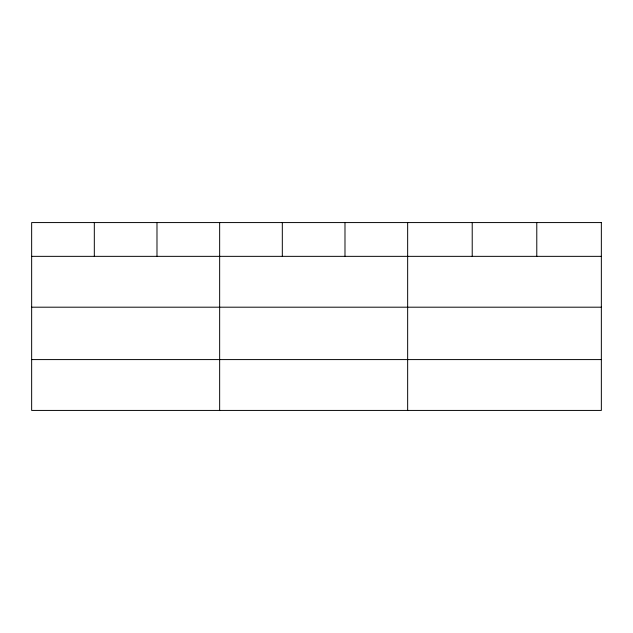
<?xml version="1.0" encoding="UTF-8"?>
<svg xmlns="http://www.w3.org/2000/svg" width="633" height="633" viewBox="0 0 633 633"><rect width="100%" height="100%" fill="white"/><g stroke="black" fill="none" stroke-linecap="round" stroke-linejoin="round"><path stroke-width="0.95" d="M31.65 256.349L601.35 256.349M31.65 307.195L601.35 307.195M31.65 359.584L601.35 359.584M536.784 222.571L536.784 256.349M472.218 222.571L472.218 256.349M407.652 222.571L407.652 410.429M344.985 222.571L344.985 256.349M282.318 222.571L282.318 256.349M219.651 222.571L219.651 410.429M156.984 222.571L156.984 256.349M94.317 222.571L94.317 256.349M601.35 222.571L31.65 222.571L31.65 410.429L601.35 410.429L601.35 222.571"/></g></svg>
